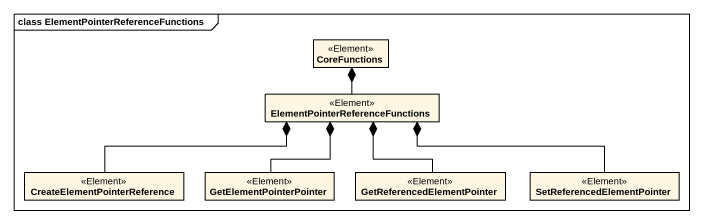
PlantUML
@startuml
mainframe class ElementPointerReferenceFunctions
hide circle
hide empty members
class CoreFunctions <<Element>>
class "ElementPointerReferenceFunctions" as ElementPointerReferenceFunct <<Element>>
class "CreateElementPointerReference" as CreateElementPointerReferenc <<Element>>
class GetElementPointerPointer <<Element>>
class GetReferencedElementPointer <<Element>>
class SetReferencedElementPointer <<Element>>
CoreFunctions *-- ElementPointerReferenceFunct
ElementPointerReferenceFunct *-left- CreateElementPointerReferenc
ElementPointerReferenceFunct *-- GetElementPointerPointer
ElementPointerReferenceFunct *-- GetReferencedElementPointer
ElementPointerReferenceFunct *-right- SetReferencedElementPointer
@enduml
